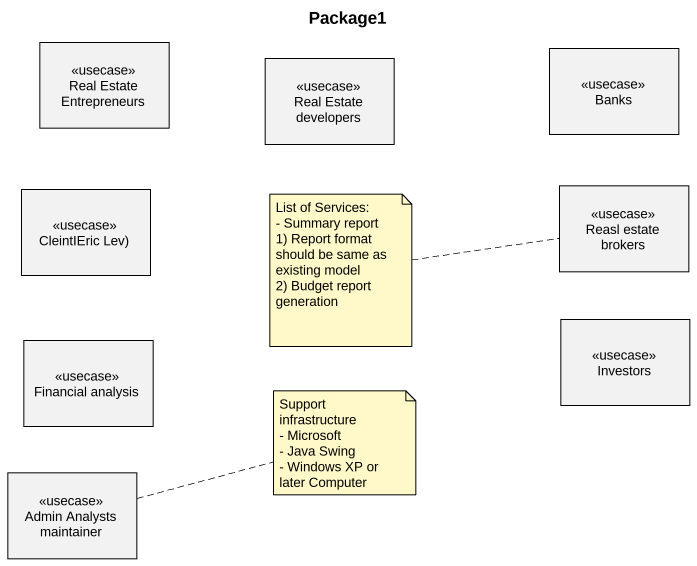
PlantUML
@startuml
title Package1
hide empty description
state "Real Estate Entrepreneurs" as Real_Estate_Entrepreneurs <<usecase>>
state "Real Estate developers" as Real_Estate_developers <<usecase>>
state Banks <<usecase>>
state "Reasl estate brokers" as Reasl_estate_brokers <<usecase>>
state "CleintIEric Lev)" as CleintIEric_Lev <<usecase>>
state "Financial analysis" as Financial_analysis <<usecase>>
state Investors <<usecase>>
state "Admin Analysts maintainer" as Admin_Analysts_maintainer <<usecase>>
note left of Reasl_estate_brokers
  List of Services:
  - Summary report
  1) Report format should be same as existing model
  2) Budget report generation
end note
note right of Admin_Analysts_maintainer
  Support infrastructure
  - Microsoft
  - Java Swing
  - Windows XP or later Computer
end note
@enduml
